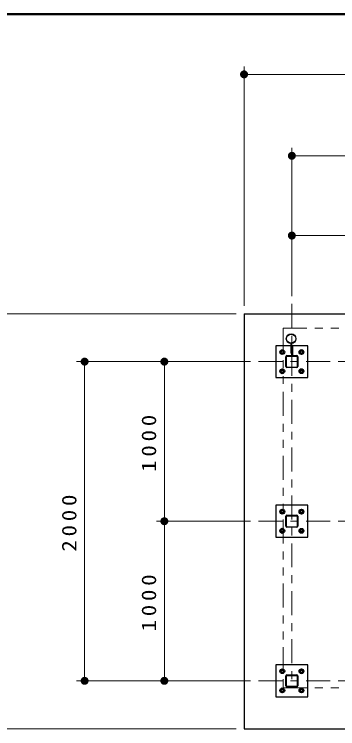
# Model space of a CAD drawing. Units: millimetres on the paper, scale 1:50. Extents: x -365 to 0, y 0 to 257.
# Drawn here: x -181.3 to -140.8, y 167.5 to 257 of the extents above; entities that cross this region are included whole.
import ezdxf

# ---------------------------------------------------------------- set-up
doc = ezdxf.new("R2010")
doc.units = ezdxf.units.MM
doc.linetypes.add('USER2', pattern=[6, 3, -1, 1, -1])
doc.linetypes.add('USER3', pattern=[8, 3, -1, 1, -1, 1, -1])
doc.layers.add('LY_1', color=7, linetype='Continuous', lineweight=25)
doc.layers.add('LY_2', color=7, linetype='Continuous', lineweight=13)
doc.styles.add('ＭＳ ゴシック', font='')
doc.styles.get('ＭＳ ゴシック').set_extended_font_data('MS Gothic')

# ---------------------------------------------------------------- blocks, each defined once
blk = doc.blocks.new('filled_dot')
at = {"color": 0, "linetype": 'Continuous', "lineweight": -2, "const_width": 1.25}
blk.add_lwpolyline([(-0.625, 0, 1), (0.625, 0, 1)], format="xyb", close=True, dxfattribs=at)

msp = doc.modelspace()

# ---------------------------------------------------------------- linework, layer by layer
at = {"layer": 'LY_1', "lineweight": 13}
for p, q in [((-152.505, 220.471), (-152.505, 250.471)), ((-152.505, 249.471), (-60.505, 249.471)), ((-146.505, 229.19), (-146.505, 240.268)), ((-146.505, 239.268), (-66.505, 239.268)), ((-146.505, 221.695), (-146.505, 230.268)), ((-146.505, 229.268), (-126.505, 229.268)), ((-153.505, 219.471), (-183.505, 219.471)), ((-151.692, 213.471), (-173.505, 213.471)), ((-172.505, 173.471), (-172.505, 213.471)), ((-151.692, 213.471), (-163.505, 213.471)), ((-162.505, 213.471), (-162.505, 193.471)), ((-151.692, 193.471), (-163.505, 193.471)), ((-162.505, 173.471), (-162.505, 193.471)), ((-151.692, 173.471), (-173.505, 173.471)), ((-151.692, 173.471), (-163.505, 173.471)), ((-153.505, 167.471), (-183.505, 167.471))]:
    msp.add_line(p, q, dxfattribs=at)
at = {"layer": 'LY_1', "color": 2, "linetype": 'USER2', "lineweight": 13}
for p, q in [((-146.505, 220.695), (-146.505, 173.471)), ((-150.692, 213.471), (-62.318, 213.471)), ((-150.692, 193.471), (-62.318, 193.471)), ((-150.692, 173.471), (-62.318, 173.471))]:
    msp.add_line(p, q, dxfattribs=at)
at = {"layer": 'LY_1', "color": 131}
for p, q in [((-152.505, 219.471), (-152.505, 167.471)), ((-152.505, 219.471), (-60.505, 219.471)), ((-147.844, 214.911), (-147.982, 214.671)), ((-147.566, 214.911), (-147.844, 214.911)), ((-147.428, 214.671), (-147.566, 214.911)), ((-145.305, 214.948), (-145.545, 214.809)), ((-145.065, 214.809), (-145.305, 214.948)), ((-147.982, 214.671), (-147.844, 214.431)), ((-147.844, 214.431), (-147.566, 214.431)), ((-147.566, 214.431), (-147.428, 214.671)), ((-145.545, 214.809), (-145.545, 214.532)), ((-145.545, 214.532), (-145.305, 214.394)), ((-145.305, 214.394), (-145.065, 214.532)), ((-145.065, 214.532), (-145.065, 214.809)), ((-147.705, 212.548), (-147.945, 212.409)), ((-147.945, 212.409), (-147.945, 212.132)), ((-147.465, 212.409), (-147.705, 212.548)), ((-147.465, 212.132), (-147.465, 212.409)), ((-145.444, 212.511), (-145.582, 212.271)), ((-145.582, 212.271), (-145.444, 212.031)), ((-145.166, 212.511), (-145.444, 212.511)), ((-145.028, 212.271), (-145.166, 212.511)), ((-145.166, 212.031), (-145.028, 212.271)), ((-147.945, 212.132), (-147.705, 211.994)), ((-147.705, 211.994), (-147.465, 212.132)), ((-145.444, 212.031), (-145.166, 212.031)), ((-147.844, 194.911), (-147.982, 194.671)), ((-147.982, 194.671), (-147.844, 194.431)), ((-147.566, 194.911), (-147.844, 194.911)), ((-147.844, 194.431), (-147.566, 194.431)), ((-147.428, 194.671), (-147.566, 194.911)), ((-147.566, 194.431), (-147.428, 194.671)), ((-145.305, 194.948), (-145.545, 194.809)), ((-145.545, 194.809), (-145.545, 194.532)), ((-145.545, 194.532), (-145.305, 194.394)), ((-145.065, 194.809), (-145.305, 194.948)), ((-145.305, 194.394), (-145.065, 194.532)), ((-145.065, 194.532), (-145.065, 194.809)), ((-147.705, 192.548), (-147.945, 192.409)), ((-147.465, 192.409), (-147.705, 192.548)), ((-145.444, 192.511), (-145.582, 192.271)), ((-145.166, 192.511), (-145.444, 192.511)), ((-145.028, 192.271), (-145.166, 192.511)), ((-147.945, 192.409), (-147.945, 192.132)), ((-147.945, 192.132), (-147.705, 191.994)), ((-147.705, 191.994), (-147.465, 192.132)), ((-147.465, 192.132), (-147.465, 192.409)), ((-145.582, 192.271), (-145.444, 192.031)), ((-145.444, 192.031), (-145.166, 192.031)), ((-145.166, 192.031), (-145.028, 192.271)), ((-147.844, 174.911), (-147.982, 174.671)), ((-147.982, 174.671), (-147.844, 174.431)), ((-147.566, 174.911), (-147.844, 174.911)), ((-147.428, 174.671), (-147.566, 174.911)), ((-147.566, 174.431), (-147.428, 174.671)), ((-145.305, 174.948), (-145.545, 174.809)), ((-145.545, 174.809), (-145.545, 174.532)), ((-145.065, 174.809), (-145.305, 174.948)), ((-145.065, 174.532), (-145.065, 174.809)), ((-147.844, 174.431), (-147.566, 174.431)), ((-145.545, 174.532), (-145.305, 174.394)), ((-145.305, 174.394), (-145.065, 174.532)), ((-147.705, 172.548), (-147.945, 172.409)), ((-147.945, 172.409), (-147.945, 172.132)), ((-147.945, 172.132), (-147.705, 171.994)), ((-147.465, 172.409), (-147.705, 172.548)), ((-147.705, 171.994), (-147.465, 172.132)), ((-147.465, 172.132), (-147.465, 172.409)), ((-145.444, 172.511), (-145.582, 172.271)), ((-145.582, 172.271), (-145.444, 172.031)), ((-145.166, 172.511), (-145.444, 172.511)), ((-145.444, 172.031), (-145.166, 172.031)), ((-145.028, 172.271), (-145.166, 172.511)), ((-145.166, 172.031), (-145.028, 172.271)), ((-152.505, 167.471), (-60.505, 167.471))]:
    msp.add_line(p, q, dxfattribs=at)
at = {"layer": 'LY_1', "color": 4, "linetype": 'USER3', "lineweight": 13}
for p, q in [((-147.615, 217.671), (-65.395, 217.671)), ((-147.615, 217.671), (-147.615, 172.596)), ((-147.615, 172.596), (-65.395, 172.596))]:
    msp.add_line(p, q, dxfattribs=at)
at = {"layer": 'LY_1', "color": 4}
for p, q in [((-144.505, 215.471), (-148.505, 215.471)), ((-148.505, 215.471), (-148.505, 211.471)), ((-144.505, 211.471), (-144.505, 215.471)), ((-148.505, 211.471), (-144.505, 211.471)), ((-144.505, 195.471), (-148.505, 195.471)), ((-148.505, 195.471), (-148.505, 191.471)), ((-144.505, 191.471), (-144.505, 195.471)), ((-148.505, 191.471), (-144.505, 191.471)), ((-144.505, 175.471), (-148.505, 175.471)), ((-148.505, 175.471), (-148.505, 171.471)), ((-144.505, 171.471), (-144.505, 175.471)), ((-148.505, 171.471), (-144.505, 171.471))]:
    msp.add_line(p, q, dxfattribs=at)
at = {"layer": 'LY_1'}
for p, q in [((-146.625, 215.741), (-146.625, 214.541)), ((-146.565, 215.741), (-146.565, 214.221)), ((-146.445, 215.421), (-146.445, 214.221)), ((-146.565, 214.541), (-146.625, 214.541))]:
    msp.add_line(p, q, dxfattribs=at)
at = {"layer": 'LY_1', "color": 3}
for p, q in [((-146.565, 215.421), (-146.445, 215.421)), ((-147.255, 212.849), (-147.255, 214.093)), ((-147.191, 212.849), (-147.191, 214.093)), ((-147.127, 214.221), (-145.883, 214.221)), ((-147.127, 214.157), (-145.883, 214.157)), ((-145.819, 212.849), (-145.819, 214.093)), ((-145.755, 214.093), (-145.755, 212.849)), ((-147.127, 212.785), (-145.883, 212.785)), ((-145.883, 212.721), (-147.127, 212.721)), ((-147.255, 192.849), (-147.255, 194.093)), ((-147.191, 192.849), (-147.191, 194.093)), ((-147.127, 194.221), (-145.883, 194.221)), ((-147.127, 194.157), (-145.883, 194.157)), ((-145.819, 192.849), (-145.819, 194.093)), ((-145.755, 194.093), (-145.755, 192.849)), ((-147.127, 192.785), (-145.883, 192.785)), ((-145.883, 192.721), (-147.127, 192.721)), ((-147.255, 172.849), (-147.255, 174.093)), ((-147.191, 172.849), (-147.191, 174.093)), ((-147.127, 174.221), (-145.883, 174.221)), ((-147.127, 174.157), (-145.883, 174.157)), ((-145.819, 172.849), (-145.819, 174.093)), ((-145.755, 174.093), (-145.755, 172.849)), ((-147.127, 172.785), (-145.883, 172.785)), ((-145.883, 172.721), (-147.127, 172.721))]:
    msp.add_line(p, q, dxfattribs=at)
at = {"layer": 'LY_1'}
for radius in [0.605, 0.575]:
    msp.add_circle((-146.595, 216.346), radius, dxfattribs=at)
at = {"layer": 'LY_1', "color": 131}
for centre, radius in [((-147.705, 214.671), 0.3), ((-147.705, 214.671), 0.23), ((-145.305, 214.671), 0.3), ((-145.305, 214.671), 0.23), ((-147.705, 214.671), 0.16), ((-147.705, 214.671), 0.138), ((-145.305, 214.671), 0.16), ((-145.305, 214.671), 0.138), ((-147.705, 212.271), 0.3), ((-147.705, 212.271), 0.23), ((-147.705, 212.271), 0.16), ((-147.705, 212.271), 0.138), ((-145.305, 212.271), 0.3), ((-145.305, 212.271), 0.23), ((-145.305, 212.271), 0.16), ((-145.305, 212.271), 0.138), ((-147.705, 194.671), 0.3), ((-147.705, 194.671), 0.23), ((-147.705, 194.671), 0.16), ((-147.705, 194.671), 0.138), ((-145.305, 194.671), 0.3), ((-145.305, 194.671), 0.23), ((-145.305, 194.671), 0.16), ((-145.305, 194.671), 0.138), ((-147.705, 192.271), 0.3), ((-147.705, 192.271), 0.23), ((-145.305, 192.271), 0.3), ((-145.305, 192.271), 0.23), ((-147.705, 192.271), 0.16), ((-147.705, 192.271), 0.138), ((-145.305, 192.271), 0.16), ((-145.305, 192.271), 0.138), ((-147.705, 174.671), 0.3), ((-147.705, 174.671), 0.23), ((-147.705, 174.671), 0.16), ((-147.705, 174.671), 0.138), ((-145.305, 174.671), 0.3), ((-145.305, 174.671), 0.23), ((-145.305, 174.671), 0.16), ((-145.305, 174.671), 0.138), ((-147.705, 172.271), 0.3), ((-147.705, 172.271), 0.23), ((-147.705, 172.271), 0.16), ((-147.705, 172.271), 0.138), ((-145.305, 172.271), 0.3), ((-145.305, 172.271), 0.23), ((-145.305, 172.271), 0.16), ((-145.305, 172.271), 0.138)]:
    msp.add_circle(centre, radius, dxfattribs=at)
at = {"layer": 'LY_1', "color": 3}
for centre, radius, start, end in [((-147.127, 214.093), 0.128, 90, 180), ((-147.127, 214.093), 0.064, 90, 180), ((-145.883, 214.093), 0.128, 0, 90), ((-145.883, 214.093), 0.064, 0, 90), ((-147.127, 212.849), 0.128, 180, 270), ((-147.127, 212.849), 0.064, 180, 270), ((-145.883, 212.849), 0.128, 270, 0), ((-145.883, 212.849), 0.064, 270, 0), ((-147.127, 194.093), 0.128, 90, 180), ((-147.127, 194.093), 0.064, 90, 180), ((-145.883, 194.093), 0.128, 0, 90), ((-145.883, 194.093), 0.064, 0, 90), ((-147.127, 192.849), 0.128, 180, 270), ((-147.127, 192.849), 0.064, 180, 270), ((-145.883, 192.849), 0.128, 270, 0), ((-145.883, 192.849), 0.064, 270, 0), ((-147.127, 174.093), 0.128, 90, 180), ((-147.127, 174.093), 0.064, 90, 180), ((-145.883, 174.093), 0.128, 0, 90), ((-145.883, 174.093), 0.064, 0, 90), ((-147.127, 172.849), 0.128, 180, 270), ((-147.127, 172.849), 0.064, 180, 270), ((-145.883, 172.849), 0.128, 270, 0), ((-145.883, 172.849), 0.064, 270, 0)]:
    msp.add_arc(centre, radius, start, end, dxfattribs=at)
at = {"layer": 'LY_2', "lineweight": 50}
msp.add_line((0, 257), (-365, 257), dxfattribs=at)

# ---------------------------------------------------------------- block references
at = {"layer": 'LY_1', "lineweight": 13, "xscale": 0.4, "yscale": 0.4}
for p in [(-152.505, 249.471), (-146.505, 239.268), (-146.505, 229.268)]:
    msp.add_blockref('filled_dot', p, dxfattribs=at)
for p, rotation in [((-172.505, 213.471), 270), ((-162.505, 213.471), 270), ((-162.505, 193.471), 270), ((-162.505, 193.471), 90), ((-172.505, 173.471), 90), ((-162.505, 173.471), 90)]:
    msp.add_blockref('filled_dot', p, dxfattribs=dict(at, rotation=rotation))

# ---------------------------------------------------------------- texts
at = {"layer": 'LY_1', "char_height": 1.833, "attachment_point": 8, "rotation": 90, "style": 'ＭＳ ゴシック'}
for s, insert in [('\\T1.33;\\W1.15;1000', (-163.505, 203.471)), ('\\T1.33;\\W1.15;2000', (-173.505, 193.471)), ('\\T1.33;\\W1.15;1000', (-163.505, 183.471))]:
    msp.add_mtext(s, dxfattribs=dict(at, insert=insert))

doc.saveas('drawing.dxf')
